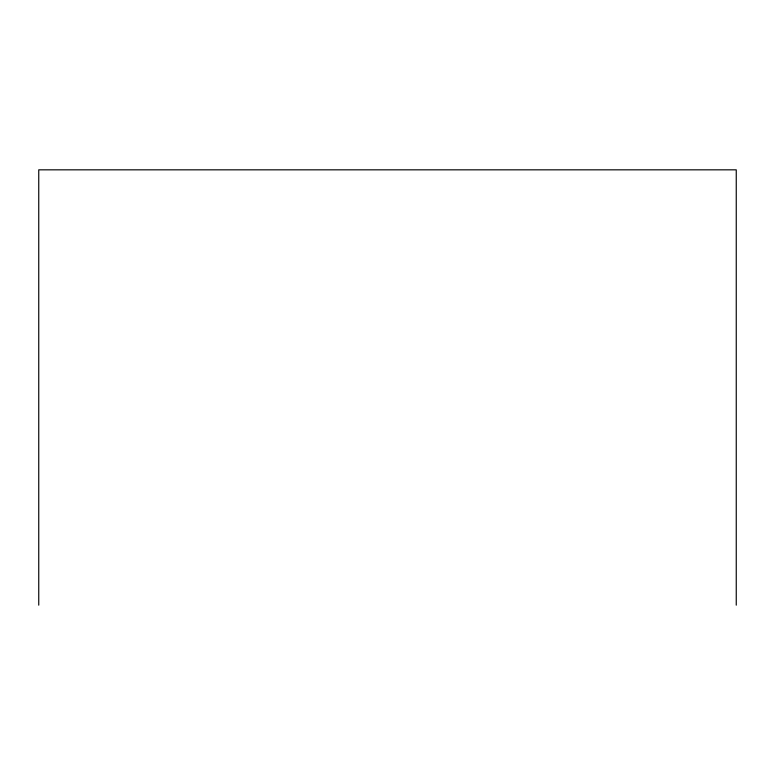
<?xml version="1.0" encoding="UTF-8"?>
<svg xmlns="http://www.w3.org/2000/svg" width="775" height="775" viewBox="0 0 775 775"><rect width="100%" height="100%" fill="white"/><g stroke="black" fill="none" stroke-linecap="round" stroke-linejoin="round"><path stroke-width="1.16" d="M736.25 605.168L736.25 169.832L38.75 169.832L38.75 605.168"/></g></svg>
